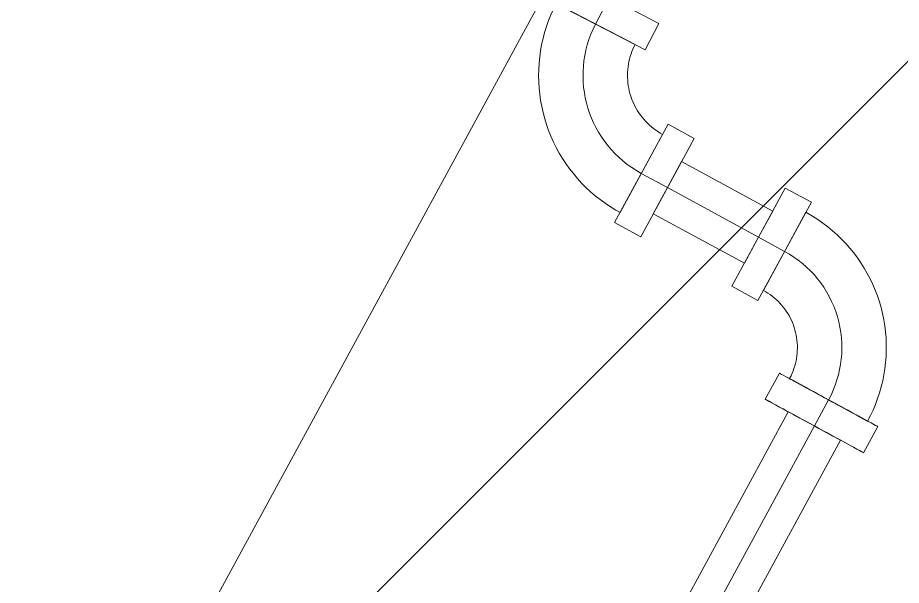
# Model space of a CAD drawing. Header units: metres. Extents: x -207 to 246, y -187 to 169.
# Drawn here: x 11.4838 to 11.781, y 98.7154 to 98.9063 of the extents above; entities that cross this region are included whole.
import ezdxf

# ---------------------------------------------------------------- set-up
doc = ezdxf.new("R2010")
doc.units = ezdxf.units.M
for name, color, linetype, lineweight in [('A-ROOF-PATT', 7, 'Continuous', 9), ('P-PIPE', 7, 'Continuous', 9), ('P-PIPE-CNTR', 7, 'Continuous', 9)]:
    doc.layers.add(name, color=color, linetype=linetype, lineweight=lineweight)
doc.layers.add('PR10-ARQ-PL-001-Emplazamiento-C-1_dwg', color=7, linetype='Continuous', lineweight=9, true_color=0x767676)

# ---------------------------------------------------------------- blocks, each defined once
blk = doc.blocks.new('Plastico - Codo - PL - Codo-2167767-PLANTA SUPERFICIES')
at = {"layer": 'P-PIPE'}
for p, q in [((-0.01791804110178287, 0.04715867100368642), (-0.01810572984650562, 0.03716043251210294)), ((0.01967533562677329, 0.04645296132354972), (-0.01791804110167982, 0.04715867100365954)), ((0.01967533562677329, 0.04645296132354972), (-0.01791804110167982, 0.04715867100365954)), ((0.0194876468819501, 0.03645472283195787), (0.01967533562667286, 0.04645296132361064)), ((-0.01810572984638988, 0.03716043251204968), (0.01948764688206323, 0.03645472283193985)), ((-0.01810572984638988, 0.03716043251204968), (0.01948764688206323, 0.03645472283193985)), ((-0.0142564080271201, 0.03708817234533628), (0.01563832506279342, 0.03652698299865326)), ((-0.0142564080271201, 0.03708817234533628), (0.01563832506279342, 0.03652698299865326)), ((-0.03681406250009518, 0.01880000000003038), (-0.04681406250009291, 0.01880000000003038)), ((-0.0468140624999934, 0.01879999999999159), (-0.0468140624999934, -0.01880000000000841)), ((-0.04681406249999347, 0.01879999999999159), (-0.04681406249999347, -0.01880000000000841)), ((-0.03681406249999348, -0.01880000000000839), (-0.03681406249999348, 0.01879999999999162)), ((-0.03681406249999354, -0.01880000000000839), (-0.03681406249999354, 0.01879999999999162)), ((-0.03681406249999351, 0.0149499999999916), (-0.03681406249999351, -0.0149500000000084)), ((-0.03681406249999351, 0.0149499999999916), (-0.03681406249999351, -0.0149500000000084)), ((-0.04681406250007558, -0.01879999999999573), (-0.03681406250007786, -0.01879999999999573))]:
    blk.add_line(p, q, dxfattribs=at)
at = {"layer": 'P-PIPE', "flags": 128}
for points in [[(-0.01425640802723074, 0.03708817234536901), (-0.01429138548338338, 0.03618644548214524), (-0.0143623944181657, 0.03528683862936677), (-0.01446932123243992, 0.03439079096613414), (-0.01461199486613609, 0.03349973597760727), (-0.014790187071845, 0.03261509916164887), (-0.01500361278008222, 0.03173829574846213), (-0.01525193055520117, 0.03087072843644555), (-0.01553474314178188, 0.03001378514821499), (-0.01585159809997081, 0.02916883681025829), (-0.01620198852945978, 0.0283372351596875), (-0.01658535388028495, 0.02752031058169259), (-0.01700108084966601, 0.02671936998136971), (-0.01744850436317042, 0.02593569469276536), (-0.01792690863855678, 0.02517053842922551), (-0.01843552833110166, 0.02442512527757917), (-0.01897354975775929, 0.02370064773979484), (-0.01954011219904505, 0.02299826482533245), (-0.02013430927588802, 0.02231910019713623), (-0.02075519039972001, 0.0216642403736595), (-0.02140176229325416, 0.0210347329909755), (-0.02207299057928494, 0.02043158512656837), (-0.02276780143581154, 0.01985576168837342), (-0.02348508331369039, 0.01930818387104173), (-0.02422368871485892, 0.01878972768223594), (-0.02498243602830644, 0.01830122254134822), (-0.0257601114201711, 0.01784344995233832), (-0.02655547077569313, 0.01741714225374108), (-0.02736724168959395, 0.01702298144684819), (-0.02819412550158914, 0.01666159810494055), (-0.02903479937393399, 0.01633357036422931), (-0.02988791840781373, 0.01603942299917398), (-0.03075211779474921, 0.01577962658276665), (-0.03162601500007291, 0.01555459673389596), (-0.03250821197464602, 0.01536469345227615), (-0.03339729739154223, 0.01521022054263895), (-0.03429184890374763, 0.01509142512877743), (-0.03519043541963715, 0.01500849725785774), (-0.03609161939251945, 0.01496156959693908), (-0.03681406250009518, 0.01495000000002692)], [(-0.03681406250009518, -0.01494999999999227), (-0.03471615689713822, -0.01490803629260863), (-0.03262160749560571, -0.01478221230347244), (-0.03053376512772038, -0.01457272932413816), (-0.02845596989594706, -0.01427992248264663), (-0.02639154582932929, -0.01390426020753184), (-0.02434379556607464, -0.0134463434782343), (-0.02231599506971752, -0.01290690486386156), (-0.02031138838847542, -0.01228680735116213), (-0.01833318246545659, -0.01158704296382657), (-0.0163845420080876, -0.01080873117561068), (-0.01446858442545822, -0.009953117119359922), (-0.01258837484094734, -0.009021569595053644), (-0.01074692118886196, -0.008015578879953227), (-0.008947169402158398, -0.00693675434466577), (-0.007191998699787155, -0.005786821878276623), (-0.005484216980470728, -0.004567621127471375), (-0.003826556330624226, -0.003281102553285655), (-0.00222166865371305, -0.001929324311027085), (-0.0006721214275968124, -0.0005144489575968691), (0.0008196064026384193, 0.0009612600083486541), (0.002251128390728627, 0.002495441767228476), (0.003620154406866914, 0.004085641955542815), (0.004924494301432833, 0.00572931659215874), (0.006162061408873206, 0.007423836148331248), (0.007330875885826299, 0.009166489754217582), (0.008429067878430214, 0.01095448953585537), (0.009454880513790977, 0.01278497507494658), (0.0104066727104992, 0.01465501798517525), (0.0112829218041064, 0.01656162659670809), (0.01208222598295233, 0.01850175074260569), (0.01280330653089541, 0.02047228663796204), (0.01344500987285737, 0.02247008184584647), (0.01400630942037542, 0.02449194032003398), (0.01448630721393911, 0.02653462751828647), (0.01488423535942661, 0.02859487557686371), (0.01519945725675175, 0.03066938853825923), (0.01543146861807095, 0.03275484762439947), (0.01557989827475317, 0.0348479165455341), (0.01563832506267522, 0.0365269829986918)]]:
    blk.add_lwpolyline(points, dxfattribs=at)
blk = doc.blocks.new('Plastico - Codo - PL - Codo-V80-PLANTA SUPERFICIES')
at = {"layer": 'P-PIPE'}
for p, q in [((11.74195343475236, 98.84902115367953), (11.72399873964839, 98.81598497769507)), ((11.74195343475265, 98.84902115368007), (11.72399873964869, 98.81598497769563)), ((11.75073965176995, 98.84424596881203), (11.74195343475269, 98.84902115368016)), ((11.73278495666601, 98.81120979282748), (11.75073965176997, 98.84424596881189)), ((11.73278495666569, 98.81120979282689), (11.75073965176965, 98.84424596881132)), ((11.73462340284017, 98.81459248637901), (11.74890120559572, 98.84086327526025)), ((11.73462340283994, 98.81459248637859), (11.74890120559548, 98.84086327525982)), ((11.7239987396484, 98.81598497769518), (11.73278495666571, 98.811209792827)), ((11.74001045504872, 98.78678019871289), (11.73523527018072, 98.7779939816959)), ((11.76827144616572, 98.7600392865916), (11.77304663103371, 98.7688255036086))]:
    blk.add_line(p, q, dxfattribs=at)
at = {"layer": 'P-PIPE', "flags": 128}
for points in [[(11.76966393748206, 98.77066394978286), (11.77061602574127, 98.77250247783891), (11.77149383091858, 98.7743776086442), (11.77229594871291, 98.77628634238944), (11.77302109590699, 98.77822562550782), (11.77366811241996, 98.78019235555999), (11.77423596316342, 98.78218338619746), (11.7747237396973, 98.78419553219592), (11.77513066168321, 98.78622557455108), (11.77545607813276, 98.78827026562811), (11.77569946844912, 98.79032633435754), (11.77586044325959, 98.79239049146803), (11.77593874503892, 98.79445943474843), (11.77593424852092, 98.79652985433091), (11.77584696089907, 98.7985984379858), (11.77567702181492, 98.80066187642053), (11.77542470313479, 98.80271686857375), (11.77509040851468, 98.8047601268965), (11.77467467275475, 98.80678838261115), (11.77417816094345, 98.80879839094136), (11.77360166739386, 98.81078693630255), (11.77294611437263, 98.81275083744632), (11.77221255062468, 98.81468695254983), (11.77140214969564, 98.81659218424191), (11.77051620805403, 98.81846348455827), (11.76955614301757, 98.82029785981756), (11.76852349048549, 98.82209237541073), (11.76741990248146, 98.82384416049564), (11.766247144511, 98.82555041258985), (11.76500709273659, 98.82720840205397), (11.76370173097657, 98.82881547645853), (11.76233314753139, 98.8303690648273), (11.76090353184245, 98.83186668175036), (11.75941517098996, 98.83330593136009), (11.75787044603382, 98.83468451116411), (11.75627182820438, 98.83600021572883), (11.75462187494911, 98.83725094020762), (11.75292322584134, 98.83843468370813), (11.75117859835727, 98.83954955249327), (11.74939078352869, 98.84059376301077), (11.74890120559575, 98.84086327526035)], [(11.73462340283995, 98.81459248637864), (11.73538325625751, 98.81415961183052), (11.73612519150844, 98.81369669750359), (11.73684802165454, 98.8132044839621), (11.73755059032183, 98.81268375864263), (11.73823177355037, 98.81213535459464), (11.73889048159216, 98.8115601491477), (11.73952566065495, 98.81095906250768), (11.74013629458774, 98.81033305628507), (11.74072140650646, 98.8096831319563), (11.7412800603569, 98.80901032926158), (11.74181136241197, 98.80831572454176), (11.74231446270185, 98.8076004290162), (11.74278855637333, 98.8068655870051), (11.74323288497768, 98.80611237409903), (11.74364673768395, 98.80534199527789), (11.74402945241603, 98.80455568298342), (11.74438041691207, 98.80375469514766), (11.74469906970367, 98.80294031318016), (11.74498490101439, 98.80211383991843), (11.74523745357506, 98.80127659754339), (11.74545632335549, 98.80042992546416), (11.74564116021074, 98.79957517817552), (11.74579166844124, 98.79871372309074), (11.74590760726591, 98.79784693835424), (11.74598879120746, 98.79697621063667), (11.74603509038874, 98.79610293291665), (11.74604643074109, 98.79522850225221), (11.74602279412229, 98.79435431754588), (11.74596421834594, 98.79348177730678), (11.74587079712072, 98.79261227741307), (11.74574267990066, 98.79174720887916), (11.74558007164605, 98.79088795563013), (11.74538323249531, 98.79003589228786), (11.74515247734922, 98.789192381972), (11.7448881753667, 98.78835877411905), (11.74459074937456, 98.78753640232375), (11.74426067519096, 98.78672658220562), (11.74389848086414, 98.78593060930402), (11.7435047458278, 98.78514975700581), (11.74339314860227, 98.7849417525422)]]:
    blk.add_lwpolyline(points, dxfattribs=at)
at = {"layer": 'P-PIPE'}
for centre, major_axis, ratio, start_param, end_param in [((11.75652854304117, 98.77780285116064), (-0.01651808799250709, 0.008977347552132644), 8.225158977452398e-06, 0, 3.141592653601007), ((11.75652854304117, 98.77780285116064), (-0.01651808799250531, 0.008977347552132644), 8.225159686719495e-06, 3.141592659086768, 6.283185307190806), ((11.75652854304117, 98.77780285116064), (-0.0131353944408481, 0.007138901377899743), 8.225158194921032e-06, 7.055245276887945e-12, 3.141592762032829), ((11.75652854304117, 98.77780285116064), (-0.01313539444084988, 0.007138901377885531), 8.225159030105536e-06, 3.141592653582735, 6.283185198736552), ((11.75175335817318, 98.76901663414365), (-0.01651808799250531, 0.008977347552132644), 8.225159022572401e-06, 1.121991388686183e-11, 3.141592659086768), ((11.75175335817318, 98.76901663414365), (-0.01651808799250709, 0.008977347552132644), 8.22515964159949e-06, 3.141592653601007, 6.283185301705038)]:
    blk.add_ellipse(centre, major_axis=major_axis, ratio=ratio, start_param=start_param, end_param=end_param, dxfattribs=at)
blk = doc.blocks.new('YADRAN_LASQUEMAS_ARQ_MO_006_E02_rvt-1-PLANTA SUPERFICIES')
at = {"layer": 'A-ROOF-PATT', "true_color": 0x008040}
h = blk.add_hatch(dxfattribs=at)
h.set_pattern_fill('FP_66', color=116, style=0, pattern_type=2)
h.set_pattern_definition([(241.477, (-33.576, 19.343), (0.3075189243199422, -0.1671290255614076), [])])
h.paths.add_polyline_path([(13.59611418989752, 95.63967486249815), (14.80631581962376, 97.86641465408832), (10.40576550371181, 100.258051604271), (9.633714920446012, 98.83749843969855), (9.675192842662625, 98.84365110825159), (9.790747228625472, 98.84365110825159), (9.790747228625472, 97.70783806487627), (9.85961806388857, 97.67040773853513), (10.96966742130133, 97.67040773853513), (10.96399059834193, 97.55485335257225), (10.94701480037208, 97.44041181851456), (10.91890351360627, 97.32818527089576), (10.87992746510297, 97.21925451271738), (10.84103431881921, 97.13702186397424), (10.96966742130133, 97.06711158938869)])
at = {"layer": 'P-PIPE'}
for p, q in [((11.70711813964567, 98.85793795754478), (11.70234295478296, 98.84915174052449)), ((11.70711813964567, 98.85793795754478), (11.70234295478296, 98.84915174052449)), ((11.73775127206324, 98.84128928270793), (11.70711813964567, 98.85793795754488)), ((11.70234295478296, 98.84915174052449), (11.69756776992028, 98.84036552350422)), ((11.70234295478296, 98.84915174052449), (11.69756776992028, 98.84036552350422)), ((11.69756776992027, 98.84036552350433), (11.72820090233788, 98.82371684866742)), ((11.73297608720054, 98.83250306568758), (11.73775127206322, 98.84128928270783)), ((11.73297608720054, 98.83250306568758), (11.73775127206322, 98.84128928270783)), ((11.72820090233785, 98.8237168486673), (11.73297608720054, 98.83250306568758)), ((11.72820090233785, 98.8237168486673), (11.73297608720054, 98.83250306568758)), ((11.74296714115595, 98.77379181901199), (11.23591654543052, 97.8408317984668)), ((11.25348897946502, 97.83128142873034), (11.76053957519049, 98.76424144927556))]:
    blk.add_line(p, q, dxfattribs=at)
for major_axis, ratio, start_param, end_param in [((-0.008786217017251019, 0.004775184868236694), 6.113193400669445e-06, 1.554312234475219e-15, 1.570796326794893), ((-0.008786217017251019, 0.004775184868236694), 6.113194818914626e-06, 4.712388980385358, 6.283185307179588), ((-0.008786217017251019, 0.004775184868222482), 6.113193655146564e-06, 1.570796326794893, 3.141592653589789), ((-0.008786217017251019, 0.004775184868222482), 6.11319464927013e-06, 3.141592653589789, 4.712388980385358)]:
    blk.add_ellipse((11.75175335817319, 98.76901663414365), major_axis=major_axis, ratio=ratio, start_param=start_param, end_param=end_param, dxfattribs=at)
at = {"layer": 'P-PIPE-CNTR'}
for p, q in [((11.68278974746818, 98.9130504969673), (11.67818031115875, 98.9041762028033)), ((11.6935567377648, 98.85392692539104), (11.70234295478297, 98.84915174052449)), ((11.70234295478296, 98.84915174052449), (11.73297608720053, 98.83250306568756)), ((11.70234295478296, 98.84915174052449), (11.73297608720053, 98.83250306568756)), ((11.74176230421781, 98.8277278808194), (11.73297608720052, 98.83250306568756)), ((11.75175335817318, 98.76901663414365), (11.75652854304117, 98.77780285116064)), ((11.75175335817319, 98.76901663414365), (11.24470276244774, 97.83605661359846)), ((11.75175335817319, 98.76901663414365), (11.24470276244774, 97.83605661359846))]:
    blk.add_line(p, q, dxfattribs=at)
for centre, radius, start, end in [((11.71146923394438, 98.88688545645729), 0.03751162872270248, 152.5519849397715, 241.4765444990597), ((11.72418290879986, 98.79538224657918), 0.03681406249971594, 331.4765444880499, 61.47654448894107)]:
    blk.add_arc(centre, radius, start, end, dxfattribs=at)
at = {"layer": 'P-PIPE', "lineweight": 9, "rotation": 242.5519849397849}
blk.add_blockref('Plastico - Codo - PL - Codo-2167767-PLANTA SUPERFICIES', (11.66121110352026, 98.8715063208036), dxfattribs=at)
at = {"layer": 'P-PIPE', "lineweight": 9}
blk.add_blockref('Plastico - Codo - PL - Codo-V80-PLANTA SUPERFICIES', (0, 0), dxfattribs=at)
blk = doc.blocks.new('PR10-ARQ-PL-001-Emplazamiento-C-1_dwg-674643-PLANTA SUPERFICIES')
at = {"lineweight": 9, "true_color": 0x0000ff}
h = blk.add_hatch(dxfattribs=at)
h.set_pattern_fill('FP_4', color=5, style=0, pattern_type=2)
h.set_pattern_definition([(45, (0, 0), (-0.2245064030267289, 0.2245064030267289), [])])
h.paths.add_polyline_path([(9.790747228633338, 97.67040773879738), (9.781877944580682, 97.67040773879738), (9.745196524690904, 97.61240145750351), (9.790747228633338, 97.58829328254099)])
h.paths.add_polyline_path([(14.75199652466929, 94.9625014569611), (16.05089652460073, 97.49520145729191), (11.18029652468866, 99.88180145714439), (9.790747228633338, 97.67040773879738), (10.9696674213092, 97.67040773879738), (10.96399059834979, 97.5548533528345), (10.94701480037994, 97.44041181877681), (10.91890351361406, 97.32818527115768), (10.87992746511083, 97.21925451297963), (10.7955817303582, 97.05647436693081), (13.56850574289611, 95.58887603219404)])

msp = doc.modelspace()

# ---------------------------------------------------------------- block references
at = {"lineweight": 5}
msp.add_blockref('YADRAN_LASQUEMAS_ARQ_MO_006_E02_rvt-1-PLANTA SUPERFICIES', (0, 0), dxfattribs=at)
at = {"layer": 'PR10-ARQ-PL-001-Emplazamiento-C-1_dwg', "color": 7}
msp.add_blockref('PR10-ARQ-PL-001-Emplazamiento-C-1_dwg-674643-PLANTA SUPERFICIES', (0, 0), dxfattribs=at)

doc.saveas('drawing.dxf')
